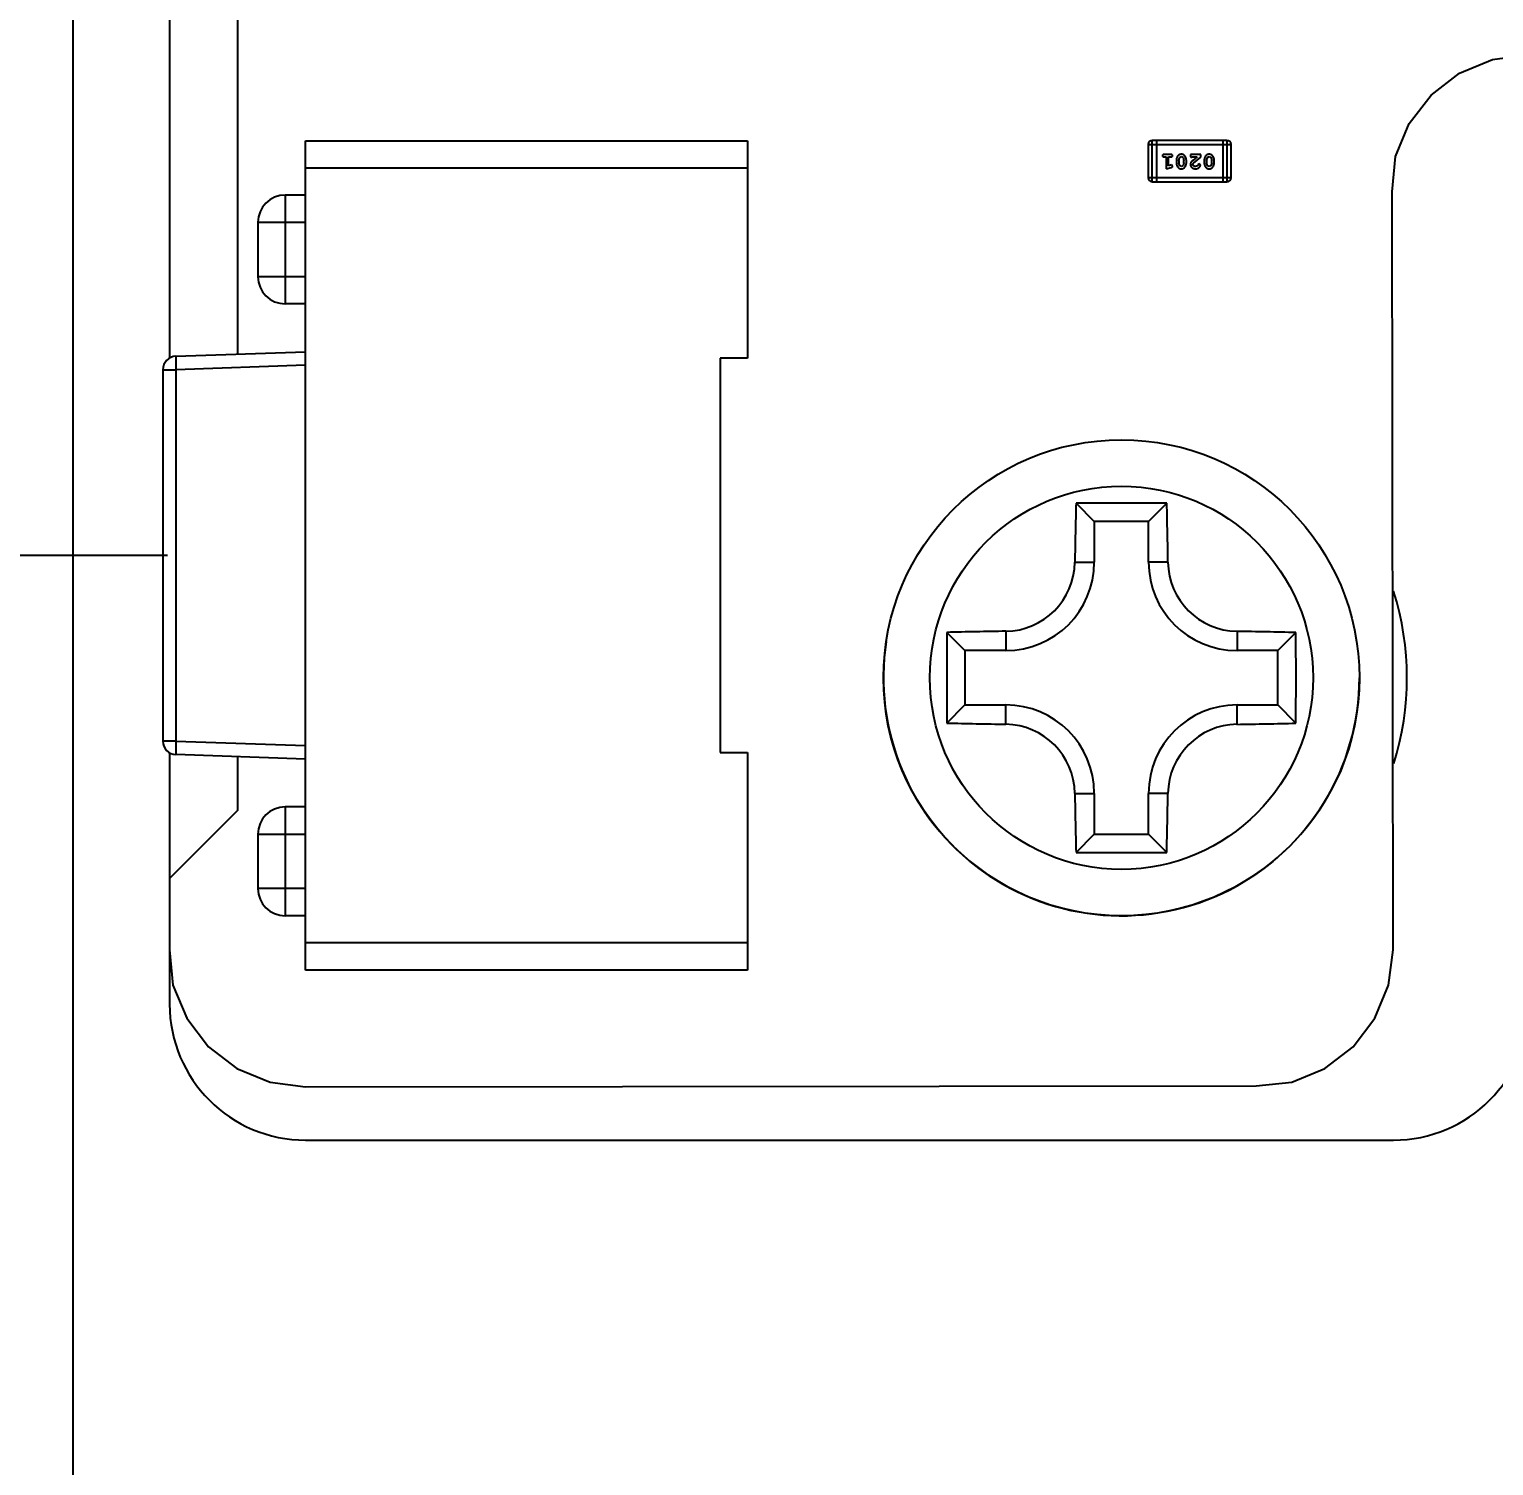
# Model space of a CAD drawing. Header units: inches. Extents: x -190 to 160, y -110 to 38.
# Drawn here: x 39.74 to 50.51, y -63.79 to -53.23 of the extents above; entities that cross this region are included whole.
import ezdxf

# ---------------------------------------------------------------- set-up
doc = ezdxf.new("R2010")
doc.units = ezdxf.units.IN
doc.header["$LTSCALE"] = 1.21
doc.header["$MEASUREMENT"] = 0
doc.header["$PDMODE"] = 3
doc.header["$PDSIZE"] = 0.3125
doc.layers.get('0').update_dxf_attribs({"linetype": 'CONTINUOUS'})
doc.layers.get('Defpoints').update_dxf_attribs({"linetype": 'CONTINUOUS'})
doc.layers.add('02___PRT_ALL_AXES', color=7, linetype='CONTINUOUS')
doc.layers.add('DIM', color=3, linetype='CONTINUOUS')
doc.styles.get("Standard").update_dxf_attribs({"font": 'txt', "width": 0.8})
doc.dimstyles.get("Standard").update_dxf_attribs({"dimtxt": 0.15625, "dimasz": 0.1875, "dimexe": 0.125, "dimexo": 0.0625, "dimgap": 0.09, "dimtad": 0, "dimtih": 1, "dimtoh": 1, "dimzin": 4, "dimdsep": 46, "dimtxsty": 'STANDARD', "dimblk": '_FILLED', "dimblk1": '_FILLED', "dimblk2": '_FILLED', "dimcen": 0.09, "dimazin": 1, "dimtp": 0.01, "dimtm": 0.01, "dimtfac": 1, "dimtofl": 0, "dimtmove": 0, "dimatfit": 3, "dimldrblk": '_FILLED', "dimfxl": 1, "dimtolj": 1, "dimtzin": 4, "dimarcsym": 0})

# ---------------------------------------------------------------- blocks, each defined once
blk = doc.blocks.new('_FILLED')
at = {"color": 0, "linetype": 'ByBlock'}
blk.add_solid([(0, 0), (-1, 0.1667), (-1, -0.1667)], dxfattribs=at)
blk = doc.blocks.new('*D24')
at = {"layer": 'Defpoints', "color": 0}
for p in [(40.822, -49.597), (21.036, -57.097), (40.822, -57.097)]:
    blk.add_point(p, dxfattribs=at)
at = {"layer": 'DIM', "color": 0, "lineweight": -2}
for p, q in [((21.036, -48.097), (21.036, -46.597)), ((40.76, -49.597), (20.911, -49.597)), ((40.76, -57.097), (20.911, -57.097)), ((21.036, -58.597), (21.036, -60.097))]:
    blk.add_line(p, q, dxfattribs=at)
at = {"layer": 'DIM', "color": 0, "lineweight": -2, "xscale": 1.5, "yscale": 1.5, "zscale": 1.5}
for p, rotation in [((21.036, -49.597), 270), ((21.036, -57.097), 90)]:
    blk.add_blockref('_FILLED', p, dxfattribs=dict(at, rotation=rotation))
at = {"layer": 'DIM', "color": 0, "insert": (21.036, -53.347), "char_height": 2, "attachment_point": 5, "rotation": 90}
blk.add_mtext('\\A1;7.50', dxfattribs=at)

msp = doc.modelspace()

# ---------------------------------------------------------------- linework, layer by layer
at = {"color": 7, "linetype": 'Continuous'}
for p, q in [((40.066, -71.937), (40.066, -42.967)), ((40.776, -51.047), (40.776, -55.647)), ((41.276, -51.078), (41.276, -55.616)), ((50.505, -53.45), (50.767, -53.415)), ((50.262, -53.55), (50.505, -53.45)), ((50.053, -53.711), (50.262, -53.55)), ((49.893, -53.92), (50.053, -53.711)), ((49.792, -54.163), (49.893, -53.92)), ((41.776, -60.147), (41.776, -54.047)), ((41.776, -54.047), (45.026, -54.047)), ((45.026, -54.047), (45.026, -55.647)), ((48.003, -54.35), (48.003, -54.045)), ((48.552, -54.045), (48.003, -54.045)), ((48.033, -54.045), (48.033, -54.35)), ((48.521, -54.045), (48.521, -54.35)), ((48.552, -54.045), (48.552, -54.35)), ((47.973, -54.075), (47.973, -54.319)), ((47.973, -54.075), (48.582, -54.075)), ((48.14, -54.148), (48.089, -54.148)), ((48.089, -54.166), (48.106, -54.166)), ((48.106, -54.166), (48.106, -54.254)), ((48.123, -54.231), (48.123, -54.166)), ((48.123, -54.166), (48.14, -54.166)), ((48.197, -54.192), (48.204, -54.17)), ((48.204, -54.17), (48.217, -54.164)), ((48.217, -54.164), (48.229, -54.169)), ((48.229, -54.169), (48.236, -54.192)), ((48.284, -54.148), (48.284, -54.156)), ((48.361, -54.148), (48.284, -54.148)), ((48.292, -54.169), (48.298, -54.166)), ((48.298, -54.166), (48.334, -54.166)), ((48.334, -54.166), (48.3, -54.193)), ((48.306, -54.212), (48.361, -54.167)), ((48.361, -54.167), (48.361, -54.148)), ((48.402, -54.192), (48.409, -54.17)), ((48.409, -54.17), (48.421, -54.164)), ((48.421, -54.164), (48.433, -54.169)), ((48.433, -54.169), (48.441, -54.192)), ((48.582, -54.319), (48.582, -54.075)), ((49.767, -54.424), (49.792, -54.163)), ((41.776, -54.247), (45.026, -54.247)), ((48.106, -54.254), (48.142, -54.244)), ((48.138, -54.226), (48.123, -54.231)), ((48.144, -54.225), (48.138, -54.226)), ((48.151, -54.235), (48.144, -54.225)), ((48.18, -54.191), (48.18, -54.209)), ((48.197, -54.192), (48.197, -54.209)), ((48.205, -54.231), (48.197, -54.209)), ((48.217, -54.236), (48.205, -54.231)), ((48.229, -54.231), (48.217, -54.236)), ((48.236, -54.209), (48.229, -54.231)), ((48.236, -54.209), (48.236, -54.192)), ((48.254, -54.209), (48.254, -54.191)), ((48.301, -54.222), (48.306, -54.212)), ((48.335, -54.231), (48.32, -54.236)), ((48.34, -54.223), (48.335, -54.231)), ((48.349, -54.216), (48.34, -54.223)), ((48.358, -54.224), (48.349, -54.216)), ((48.384, -54.191), (48.384, -54.209)), ((48.402, -54.192), (48.402, -54.209)), ((48.409, -54.231), (48.402, -54.209)), ((48.421, -54.236), (48.409, -54.231)), ((48.434, -54.231), (48.421, -54.236)), ((48.441, -54.209), (48.434, -54.231)), ((48.441, -54.209), (48.441, -54.192)), ((48.458, -54.209), (48.458, -54.191)), ((48.582, -54.319), (47.973, -54.319)), ((48.003, -54.35), (48.552, -54.35)), ((41.626, -54.447), (41.626, -55.247)), ((41.776, -54.447), (41.626, -54.447)), ((49.775, -59.997), (49.767, -54.424)), ((41.426, -54.647), (41.426, -55.047)), ((41.426, -54.647), (41.776, -54.647)), ((41.776, -55.047), (41.426, -55.047)), ((41.776, -55.247), (41.626, -55.247)), ((40.822, -55.632), (41.776, -55.599)), ((40.822, -55.632), (40.822, -55.732)), ((44.826, -55.647), (44.826, -58.547)), ((45.026, -55.647), (44.826, -55.647)), ((40.726, -55.732), (40.726, -58.462)), ((40.726, -55.732), (40.822, -55.732)), ((41.776, -55.699), (40.822, -55.732)), ((40.822, -55.732), (40.822, -58.462)), ((47.442, -56.713), (47.575, -56.847)), ((48.109, -56.713), (47.976, -56.847)), ((47.575, -56.847), (47.575, -57.147)), ((47.976, -56.847), (47.575, -56.847)), ((47.976, -57.147), (47.976, -56.847)), ((47.433, -57.147), (47.575, -57.147)), ((48.118, -57.147), (47.976, -57.147)), ((46.492, -57.663), (46.625, -57.797)), ((46.926, -57.655), (46.926, -57.797)), ((48.626, -57.655), (48.626, -57.797)), ((49.059, -57.663), (48.926, -57.797)), ((46.625, -57.797), (46.625, -58.197)), ((46.926, -57.797), (46.625, -57.797)), ((48.926, -57.797), (48.626, -57.797)), ((48.926, -58.197), (48.926, -57.797)), ((46.492, -58.331), (46.625, -58.197)), ((46.625, -58.197), (46.926, -58.197)), ((46.926, -58.339), (46.926, -58.197)), ((48.626, -58.339), (48.626, -58.197)), ((48.626, -58.197), (48.926, -58.197)), ((49.059, -58.331), (48.926, -58.197)), ((40.822, -58.462), (40.726, -58.462)), ((40.822, -58.462), (41.776, -58.495)), ((40.822, -58.462), (40.822, -58.562)), ((40.776, -58.547), (40.776, -60.397)), ((41.776, -58.595), (40.822, -58.562)), ((41.276, -58.578), (41.276, -58.973)), ((44.826, -58.547), (45.026, -58.547)), ((45.026, -58.547), (45.026, -60.147)), ((47.433, -58.847), (47.575, -58.847)), ((47.575, -58.847), (47.575, -59.147)), ((47.976, -59.147), (47.976, -58.847)), ((48.118, -58.847), (47.976, -58.847)), ((41.276, -58.973), (40.776, -59.473)), ((41.626, -58.947), (41.626, -59.747)), ((41.776, -58.947), (41.626, -58.947)), ((41.426, -59.147), (41.426, -59.547)), ((41.426, -59.147), (41.776, -59.147)), ((47.442, -59.281), (47.575, -59.147)), ((47.575, -59.147), (47.976, -59.147)), ((48.109, -59.281), (47.976, -59.147)), ((41.776, -59.547), (41.426, -59.547)), ((41.776, -59.747), (41.626, -59.747)), ((45.026, -59.947), (41.776, -59.947)), ((40.776, -59.997), (40.801, -60.258)), ((49.741, -60.258), (49.775, -59.997)), ((45.026, -60.147), (41.776, -60.147)), ((40.801, -60.258), (40.902, -60.501)), ((49.64, -60.501), (49.741, -60.258)), ((40.902, -60.501), (41.062, -60.71)), ((49.48, -60.71), (49.64, -60.501)), ((41.062, -60.71), (41.271, -60.87)), ((49.271, -60.87), (49.48, -60.71)), ((41.271, -60.87), (41.515, -60.971)), ((49.028, -60.971), (49.271, -60.87)), ((41.515, -60.971), (41.776, -61.006)), ((41.776, -61.006), (48.767, -60.997)), ((48.767, -60.997), (49.028, -60.971)), ((41.776, -61.397), (49.776, -61.397))]:
    msp.add_line(p, q, dxfattribs=at)
for centre, radius, start, end in [((48.003, -54.075), 0.0305, 90, 180), ((48.552, -54.075), 0.0305, 0, 90), ((48.003, -54.319), 0.0305, 180, 270), ((48.552, -54.319), 0.0305, 270, 0), ((41.626, -54.647), 0.2, 90, 180), ((41.626, -55.047), 0.2, 180, 270), ((40.826, -55.732), 0.1, 92, 180), ((101.026, -57.985), 53.599, 178.6401, 179.1039), ((47.776, -111.705), 54.993, 89.6523, 90.3477), ((-5.339, -57.983), 53.464, 0.8956, 1.3604), ((46.926, -57.147), 0.65, 270, 0), ((46.918, -57.139), 0.516, 270.8929, 359.1071), ((48.626, -57.147), 0.65, 180, 270), ((48.634, -57.139), 0.516, 180.8928, 269.1072), ((47.776, -57.997), 2.1, 342.5002, 17.6277), ((101.483, -57.997), 54.992, 179.6524, 180.0001), ((47.761, -111.112), 53.464, 90.8956, 91.3604), ((47.787, -111.248), 53.599, 88.6401, 89.1039), ((-5.932, -57.997), 54.992, 359.9999, 0.3476), ((47.776, -57.997), 1.75, 171.208, 0), ((101.483, -57.997), 54.992, 179.9999, 180.3476), ((-5.932, -57.997), 54.992, 359.6524, 0.0001), ((46.926, -58.847), 0.65, 0, 90), ((48.626, -58.847), 0.65, 90, 180), ((47.764, -4.746), 53.599, 268.6401, 269.1039), ((46.918, -58.855), 0.516, 0.8928, 89.1072), ((48.634, -58.855), 0.516, 90.8929, 179.1071), ((47.79, -4.882), 53.464, 270.8956, 271.3604), ((40.826, -58.462), 0.1, 180, 268), ((100.891, -58.011), 53.464, 180.8956, 181.3604), ((-5.475, -58.009), 53.599, 358.6401, 359.1039), ((41.626, -59.147), 0.2, 90, 180), ((47.776, -4.289), 54.993, 269.6523, 270.3477), ((41.626, -59.547), 0.2, 180, 270), ((41.776, -60.397), 1, 180, 270), ((49.776, -60.397), 1, 270, 0)]:
    msp.add_arc(centre, radius, start, end, dxfattribs=at)
for points, knots in [([(48.089, -54.148), (48.088, -54.148), (48.086, -54.148), (48.084, -54.149), (48.082, -54.15), (48.08, -54.151), (48.079, -54.152), (48.078, -54.154), (48.078, -54.155), (48.078, -54.156), (48.078, -54.157)], [0, 0, 0, 0, 0.169012, 0.317488, 0.445429, 0.560977, 0.67065, 0.776666, 0.88492, 1, 1, 1, 1]), ([(48.078, -54.157), (48.078, -54.158), (48.078, -54.159), (48.078, -54.16), (48.079, -54.162), (48.08, -54.163), (48.082, -54.164), (48.084, -54.165), (48.086, -54.166), (48.088, -54.166), (48.089, -54.166)], [0, 0, 0, 0, 0.11517, 0.223509, 0.328254, 0.438012, 0.553651, 0.682263, 0.830856, 1, 1, 1, 1]), ([(48.151, -54.157), (48.151, -54.156), (48.151, -54.155), (48.151, -54.154), (48.15, -54.152), (48.149, -54.151), (48.147, -54.15), (48.145, -54.149), (48.143, -54.148), (48.141, -54.148), (48.14, -54.148)], [0, 0, 0, 0, 0.115051, 0.223278, 0.329269, 0.437893, 0.554681, 0.682591, 0.83103, 1, 1, 1, 1]), ([(48.14, -54.166), (48.141, -54.166), (48.143, -54.166), (48.145, -54.165), (48.147, -54.164), (48.149, -54.163), (48.15, -54.162), (48.151, -54.16), (48.151, -54.159), (48.151, -54.158), (48.151, -54.157)], [0, 0, 0, 0, 0.169102, 0.317658, 0.446239, 0.563118, 0.671828, 0.776546, 0.884858, 1, 1, 1, 1]), ([(48.217, -54.147), (48.215, -54.147), (48.212, -54.147), (48.208, -54.148), (48.205, -54.149), (48.201, -54.15), (48.198, -54.152), (48.195, -54.155), (48.192, -54.158), (48.189, -54.161), (48.187, -54.165), (48.185, -54.168), (48.184, -54.172), (48.182, -54.176), (48.181, -54.18), (48.18, -54.184), (48.18, -54.187), (48.18, -54.19), (48.18, -54.191)], [0, 0, 0, 0, 0.067217, 0.131051, 0.19272, 0.252824, 0.312745, 0.373449, 0.436041, 0.501494, 0.567761, 0.632087, 0.695096, 0.757109, 0.817993, 0.878657, 0.939311, 1, 1, 1, 1]), ([(48.254, -54.191), (48.254, -54.19), (48.254, -54.188), (48.253, -54.185), (48.253, -54.182), (48.252, -54.179), (48.251, -54.176), (48.25, -54.173), (48.249, -54.17), (48.247, -54.167), (48.246, -54.164), (48.244, -54.162), (48.243, -54.159), (48.241, -54.157), (48.239, -54.155), (48.238, -54.154), (48.236, -54.152), (48.233, -54.151), (48.23, -54.149), (48.226, -54.148), (48.222, -54.147), (48.218, -54.147), (48.217, -54.147)], [0, 0, 0, 0, 0.049886, 0.09882, 0.148132, 0.19689, 0.246038, 0.295176, 0.345305, 0.395692, 0.445312, 0.491875, 0.535813, 0.577009, 0.616081, 0.652689, 0.687585, 0.720206, 0.785062, 0.85223, 0.923759, 1, 1, 1, 1]), ([(48.284, -54.156), (48.284, -54.157), (48.284, -54.159), (48.284, -54.162), (48.285, -54.164), (48.286, -54.166), (48.287, -54.167), (48.289, -54.168), (48.29, -54.169), (48.292, -54.169), (48.292, -54.169)], [0, 0, 0, 0, 0.1844, 0.34094, 0.473574, 0.586824, 0.690029, 0.789175, 0.890445, 1, 1, 1, 1]), ([(48.421, -54.147), (48.42, -54.147), (48.417, -54.147), (48.413, -54.148), (48.409, -54.149), (48.405, -54.15), (48.402, -54.152), (48.399, -54.155), (48.396, -54.158), (48.394, -54.161), (48.392, -54.165), (48.39, -54.168), (48.388, -54.172), (48.387, -54.176), (48.386, -54.18), (48.385, -54.184), (48.384, -54.187), (48.384, -54.19), (48.384, -54.191)], [0, 0, 0, 0, 0.067217, 0.131051, 0.19272, 0.252824, 0.312745, 0.373449, 0.436041, 0.501494, 0.567761, 0.632087, 0.695096, 0.757109, 0.817993, 0.878657, 0.939311, 1, 1, 1, 1]), ([(48.458, -54.191), (48.458, -54.19), (48.458, -54.188), (48.458, -54.185), (48.457, -54.182), (48.457, -54.179), (48.456, -54.176), (48.455, -54.173), (48.453, -54.17), (48.452, -54.167), (48.45, -54.164), (48.449, -54.162), (48.447, -54.159), (48.445, -54.157), (48.444, -54.155), (48.442, -54.154), (48.44, -54.152), (48.438, -54.151), (48.435, -54.149), (48.431, -54.148), (48.426, -54.147), (48.423, -54.147), (48.421, -54.147)], [0, 0, 0, 0, 0.049886, 0.09882, 0.148132, 0.19689, 0.246038, 0.295176, 0.345305, 0.395692, 0.445312, 0.491875, 0.535813, 0.577009, 0.616081, 0.652689, 0.687585, 0.720206, 0.785062, 0.85223, 0.923759, 1, 1, 1, 1]), ([(48.142, -54.244), (48.143, -54.244), (48.145, -54.243), (48.147, -54.242), (48.149, -54.241), (48.15, -54.24), (48.151, -54.239), (48.151, -54.238), (48.151, -54.236), (48.151, -54.235), (48.151, -54.235)], [0, 0, 0, 0, 0.187321, 0.344927, 0.475328, 0.579604, 0.674244, 0.773631, 0.882025, 1, 1, 1, 1]), ([(48.18, -54.209), (48.18, -54.21), (48.18, -54.212), (48.18, -54.216), (48.181, -54.219), (48.181, -54.222), (48.182, -54.225), (48.183, -54.228), (48.185, -54.231), (48.186, -54.234), (48.188, -54.236), (48.189, -54.239), (48.191, -54.241), (48.193, -54.243), (48.194, -54.245), (48.196, -54.247), (48.198, -54.248), (48.2, -54.25), (48.203, -54.251), (48.208, -54.253), (48.212, -54.254), (48.215, -54.254), (48.217, -54.254)], [0, 0, 0, 0, 0.049855, 0.099516, 0.148482, 0.19758, 0.246804, 0.296268, 0.346517, 0.397047, 0.446826, 0.49336, 0.537801, 0.579207, 0.617974, 0.654833, 0.689171, 0.722088, 0.786392, 0.853518, 0.924186, 1, 1, 1, 1]), ([(48.217, -54.254), (48.218, -54.254), (48.221, -54.254), (48.225, -54.253), (48.229, -54.252), (48.233, -54.25), (48.236, -54.248), (48.239, -54.246), (48.242, -54.243), (48.244, -54.239), (48.246, -54.236), (48.248, -54.232), (48.25, -54.228), (48.251, -54.225), (48.252, -54.221), (48.253, -54.217), (48.254, -54.213), (48.254, -54.21), (48.254, -54.209)], [0, 0, 0, 0, 0.06692, 0.130834, 0.19258, 0.252759, 0.312631, 0.373411, 0.436359, 0.501894, 0.568244, 0.632472, 0.69556, 0.757163, 0.818592, 0.878885, 0.939235, 1, 1, 1, 1]), ([(48.3, -54.193), (48.3, -54.193), (48.298, -54.195), (48.295, -54.197), (48.293, -54.199), (48.291, -54.201), (48.29, -54.203), (48.289, -54.205), (48.287, -54.207), (48.286, -54.209), (48.285, -54.211), (48.284, -54.214), (48.284, -54.218), (48.284, -54.22), (48.284, -54.221)], [0, 0, 0, 0, 0.103002, 0.197728, 0.285279, 0.365235, 0.437224, 0.502446, 0.560545, 0.611446, 0.707576, 0.80349, 0.900532, 1, 1, 1, 1]), ([(48.284, -54.221), (48.284, -54.222), (48.284, -54.224), (48.284, -54.228), (48.285, -54.231), (48.286, -54.234), (48.288, -54.236), (48.289, -54.239), (48.292, -54.242), (48.294, -54.244), (48.297, -54.246), (48.299, -54.248), (48.302, -54.25), (48.306, -54.251), (48.309, -54.252), (48.313, -54.253), (48.316, -54.254), (48.319, -54.254), (48.32, -54.254)], [0, 0, 0, 0, 0.060981, 0.120256, 0.178148, 0.236115, 0.293993, 0.352864, 0.413358, 0.476056, 0.539296, 0.602396, 0.665116, 0.728325, 0.792919, 0.859317, 0.928302, 1, 1, 1, 1]), ([(48.32, -54.236), (48.319, -54.236), (48.316, -54.236), (48.313, -54.235), (48.309, -54.234), (48.306, -54.232), (48.304, -54.23), (48.302, -54.227), (48.301, -54.225), (48.301, -54.223), (48.301, -54.222)], [0, 0, 0, 0, 0.156344, 0.299348, 0.4327, 0.561, 0.682299, 0.791883, 0.89611, 1, 1, 1, 1]), ([(48.32, -54.254), (48.322, -54.254), (48.325, -54.254), (48.33, -54.253), (48.335, -54.251), (48.34, -54.249), (48.344, -54.247), (48.347, -54.244), (48.35, -54.241), (48.353, -54.237), (48.355, -54.234), (48.356, -54.23), (48.357, -54.227), (48.358, -54.225), (48.358, -54.224)], [0, 0, 0, 0, 0.098286, 0.193983, 0.289056, 0.384352, 0.477435, 0.566197, 0.652355, 0.737986, 0.818188, 0.887401, 0.94802, 1, 1, 1, 1]), ([(48.384, -54.209), (48.384, -54.21), (48.384, -54.212), (48.385, -54.216), (48.385, -54.219), (48.386, -54.222), (48.387, -54.225), (48.388, -54.228), (48.389, -54.231), (48.391, -54.234), (48.392, -54.236), (48.394, -54.239), (48.396, -54.241), (48.397, -54.243), (48.399, -54.245), (48.401, -54.247), (48.402, -54.248), (48.405, -54.25), (48.408, -54.251), (48.412, -54.253), (48.417, -54.254), (48.42, -54.254), (48.421, -54.254)], [0, 0, 0, 0, 0.049855, 0.099516, 0.148482, 0.19758, 0.246804, 0.296268, 0.346517, 0.397047, 0.446826, 0.49336, 0.537801, 0.579207, 0.617974, 0.654833, 0.689171, 0.722088, 0.786392, 0.853518, 0.924186, 1, 1, 1, 1]), ([(48.421, -54.254), (48.423, -54.254), (48.426, -54.254), (48.43, -54.253), (48.434, -54.252), (48.437, -54.25), (48.44, -54.248), (48.444, -54.246), (48.446, -54.243), (48.449, -54.239), (48.451, -54.236), (48.453, -54.232), (48.455, -54.228), (48.456, -54.225), (48.457, -54.221), (48.458, -54.217), (48.458, -54.213), (48.458, -54.21), (48.458, -54.209)], [0, 0, 0, 0, 0.06692, 0.130834, 0.19258, 0.252759, 0.312631, 0.373411, 0.436359, 0.501894, 0.568244, 0.632472, 0.69556, 0.757163, 0.818592, 0.878885, 0.939235, 1, 1, 1, 1])]:
    msp.add_open_spline(points, degree=3, knots=knots, dxfattribs=at)
at = {"layer": '02___PRT_ALL_AXES', "color": 7, "linetype": 'Continuous'}
for radius in [1.75, 1.409]:
    msp.add_circle((47.776, -57.997), radius, dxfattribs=at)

# ---------------------------------------------------------------- dimensions: what is measured, and where the dimension line sits
at = {"layer": 'DIM'}
dim = msp.add_linear_dim(base=(21.036, -57.097), p1=(40.822, -49.597), p2=(40.822, -57.097), angle=90, dimstyle='STANDARD', override={"dimtxt": 2, "dimasz": 1.5, "dimtih": 0, "dimtoh": 0, "dimzin": 0, "dimcen": 0.198, "dimadec": 0, "dimazin": 0, "dimtp": 0, "dimtm": 0, "dimtdec": 4, "dimtzin": 0}, dxfattribs=at)
dim.commit()
dim.dimension.update_dxf_attribs({"geometry": '*D24', "text_midpoint": (21.036, -53.347)})

doc.saveas('drawing.dxf')
